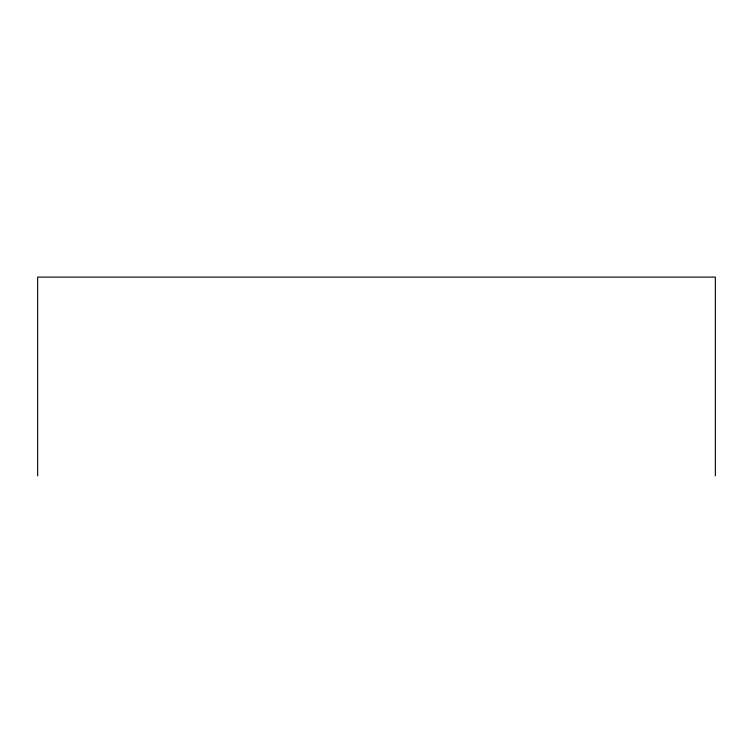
<?xml version="1.0" encoding="UTF-8"?>
<svg xmlns="http://www.w3.org/2000/svg" width="753" height="753" viewBox="0 0 753 753"><rect width="100%" height="100%" fill="white"/><g stroke="black" fill="none" stroke-linecap="round" stroke-linejoin="round"><path stroke-width="1.13" d="M715.35 475.896L715.35 277.104L37.65 277.104L37.65 475.896"/></g></svg>
